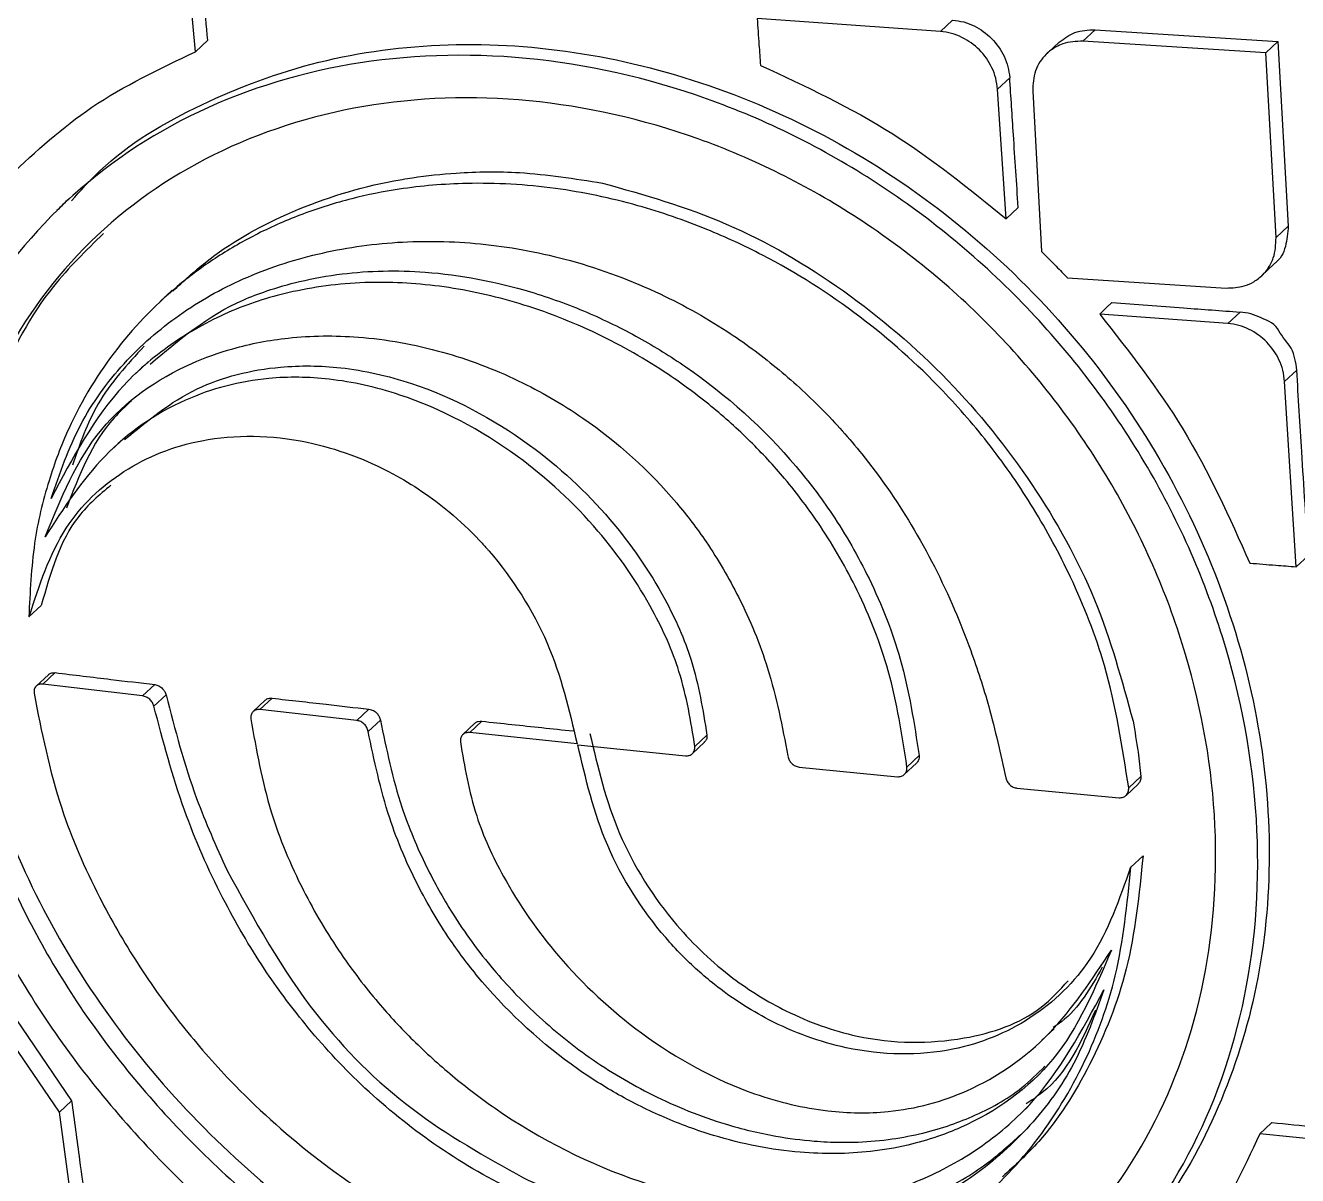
# Model space of a CAD drawing. Extents: x 0 to 84, y -21 to 126.
# Drawn here: x 69.622 to 70.73, y 63.594 to 64.596 of the extents above; entities that cross this region are included whole.
import ezdxf

# ---------------------------------------------------------------- set-up
doc = ezdxf.new("R2010")
doc.units = 0
doc.header["$MEASUREMENT"] = 0
doc.layers.add('1', color=4, linetype='Continuous')

# ---------------------------------------------------------------- blocks, each defined once
blk = doc.blocks.new('PRODIGY')
at = {"layer": '1', "color": 3, "linetype": 'Continuous', "lineweight": 25}
for p, q in [((69.77, 64.5732), (69.7636, 64.6415)), ((70.4187, 64.5908), (70.259, 64.6021)), ((70.4293, 64.6007), (70.4187, 64.5908)), ((70.5428, 64.5824), (70.5535, 64.5923)), ((70.5534, 64.5923), (70.7126, 64.582)), ((69.7806, 64.5831), (69.77, 64.5732)), ((70.5221, 64.5816), (70.5115, 64.5716)), ((70.702, 64.5721), (70.5428, 64.5823)), ((70.702, 64.5721), (70.7126, 64.582)), ((70.7126, 64.582), (70.7216, 64.4213)), ((70.711, 64.4113), (70.702, 64.5721)), ((70.4684, 64.5405), (70.479, 64.5505)), ((70.4758, 64.4277), (70.4684, 64.5405)), ((70.499, 64.5388), (70.5067, 64.3991)), ((70.4864, 64.4376), (70.4758, 64.4277)), ((70.711, 64.4113), (70.7216, 64.4213)), ((70.6984, 64.378), (70.7091, 64.388)), ((70.5293, 64.3761), (70.6676, 64.3673)), ((69.7497, 64.3654), (69.7392, 64.3555)), ((70.669, 64.3364), (70.5574, 64.3447)), ((70.669, 64.3364), (70.6796, 64.3464)), ((69.7288, 64.3031), (69.7182, 64.2932)), ((70.729, 64.2958), (70.7184, 64.2859)), ((70.7285, 64.1245), (70.7184, 64.2859)), ((69.7074, 64.2363), (69.6968, 64.2264)), ((70.7285, 64.1245), (70.7391, 64.1344)), ((69.6354, 64.0909), (69.6248, 64.0809)), ((69.6419, 64.0305), (69.6313, 64.0206)), ((69.6477, 64.0323), (69.6371, 64.0223)), ((69.7239, 64.012), (69.6371, 64.0223)), ((69.7345, 64.0219), (69.7239, 64.012)), ((69.7443, 64.0129), (69.7337, 64.003)), ((69.8307, 64.0083), (69.8201, 63.9984)), ((69.8366, 64.01), (69.826, 64.0001)), ((69.9105, 63.9906), (69.826, 64.0001)), ((69.921, 64.0005), (69.9105, 63.9906)), ((69.9309, 63.991), (69.9203, 63.9811)), ((70.0192, 63.99), (70.0087, 63.9801)), ((70.0133, 63.9882), (70.0027, 63.9783)), ((70.1022, 63.9702), (70.0087, 63.9801)), ((70.1028, 63.9695), (70.1966, 63.9598)), ((70.2025, 63.9617), (70.2131, 63.9716)), ((70.2153, 63.9779), (70.2048, 63.968)), ((70.4001, 63.96), (70.3895, 63.9501)), ((70.2956, 63.9501), (70.3812, 63.9416)), ((70.3872, 63.9436), (70.3978, 63.9535)), ((70.5803, 63.9253), (70.5909, 63.9352)), ((70.5932, 63.9419), (70.5826, 63.932)), ((70.4853, 63.9317), (70.5742, 63.9233)), ((70.5951, 63.8727), (70.5845, 63.8628)), ((69.5849, 63.7726), (69.662, 63.6593)), ((69.6515, 63.6493), (69.5743, 63.7626)), ((70.507, 63.7121), (70.5176, 63.722)), ((69.6514, 63.6493), (69.662, 63.6593)), ((69.6638, 63.5579), (69.6514, 63.6493)), ((70.4846, 63.6445), (70.4952, 63.6544)), ((70.7644, 63.6236), (70.6968, 63.6305))]:
    blk.add_line(p, q, dxfattribs=at)
at = {"layer": '1', "color": 3, "linetype": 'Continuous', "lineweight": 25, "flags": 128}
for points in [[(70.5574, 64.3447), (70.5634, 64.3504), (70.568, 64.3547)], [(70.7074, 63.6404), (70.7014, 63.6348), (70.6968, 63.6305)]]:
    blk.add_lwpolyline(points, dxfattribs=at)
at = {"layer": '1', "color": 3, "linetype": 'Continuous', "lineweight": 25}
for points, knots in [([(76.4184, 64.4977), (76.3717, 64.5759), (76.2851, 64.721), (76.1604, 64.9194), (76.0543, 65.0843), (75.966, 65.2181), (75.8196, 65.4363), (75.5242, 65.8597), (75.0715, 66.4544), (74.5211, 67.106), (73.9907, 67.6762), (73.4655, 68.1938), (72.9504, 68.6621), (72.5164, 69.0256), (72.1758, 69.2946), (71.9424, 69.4722), (71.7575, 69.6081), (71.612, 69.7125), (71.49, 69.7986), (71.3386, 69.9032), (71.1569, 70.0254), (70.9443, 70.1649), (70.7904, 70.2611), (70.7084, 70.3123)], [0, 0, 0, 0, 0.033201, 0.061621, 0.085456, 0.10469, 0.120112, 0.181265, 0.29293, 0.392547, 0.492182, 0.576755, 0.661373, 0.745916, 0.78311, 0.81961, 0.852831, 0.866767, 0.884899, 0.907265, 0.93387, 0.964717, 1, 1, 1, 1]), ([(70.6691, 70.2483), (70.8993, 70.1011), (71.359, 69.8072), (72.0199, 69.3243), (72.6581, 68.8124), (73.2712, 68.2696), (73.8256, 67.7305), (74.3252, 67.2022), (74.774, 66.6892), (75.2026, 66.1582), (75.6093, 65.6095), (75.9958, 65.0456), (76.233, 64.6567), (76.3516, 64.4622)], [0, 0, 0, 0, 0.100069, 0.199913, 0.299747, 0.399786, 0.499827, 0.583023, 0.66622, 0.749552, 0.833045, 0.916507, 1, 1, 1, 1]), ([(70.4546, 69.6267), (70.673, 69.4992), (71.1099, 69.2441), (71.7402, 68.8209), (72.346, 68.3663), (72.9225, 67.879), (73.4684, 67.3609), (73.9808, 66.809), (74.4608, 66.2256), (74.9073, 65.6136), (75.3232, 64.9787), (75.5713, 64.5382), (75.6953, 64.3179)], [0, 0, 0, 0, 0.100262, 0.200594, 0.300842, 0.400493, 0.499762, 0.599107, 0.699009, 0.799378, 0.89967, 1, 1, 1, 1]), ([(70.3344, 69.0546), (70.3484, 69.0464), (70.3851, 69.0249), (70.4521, 68.9858), (70.5298, 68.9404), (70.6059, 68.8956), (70.6706, 68.8568), (70.7316, 68.8193), (70.793, 68.7811), (70.904, 68.7112), (71.061, 68.6097), (71.3141, 68.4398), (71.6146, 68.2265), (71.9788, 67.9492), (72.3523, 67.6433), (72.7306, 67.3054), (73.1245, 66.9214), (73.5316, 66.4833), (73.9458, 65.9864), (74.2917, 65.5243), (74.5775, 65.1076), (74.7495, 64.8386), (74.8581, 64.6611), (74.9081, 64.578), (74.9577, 64.4942), (75.0052, 64.4126), (75.0534, 64.3285), (75.0996, 64.2455), (75.1317, 64.1878), (75.1465, 64.1612)], [0, 0, 0, 0, 0.007015, 0.018363, 0.033423, 0.04585, 0.056436, 0.065972, 0.076735, 0.087613, 0.12255, 0.157338, 0.219069, 0.281467, 0.354683, 0.42722, 0.500115, 0.591822, 0.685047, 0.779146, 0.840884, 0.903128, 0.916964, 0.930721, 0.945004, 0.958992, 0.971501, 0.986828, 1, 1, 1, 1]), ([(70.3254, 69.0395), (70.5257, 68.9216), (70.926, 68.6858), (71.5018, 68.2923), (72.0561, 67.8715), (72.5848, 67.4219), (73.0839, 66.943), (73.5534, 66.4358), (73.9936, 65.9006), (74.404, 65.3398), (74.7875, 64.7582), (75.0166, 64.3544), (75.1312, 64.1525)], [0, 0, 0, 0, 0.100345, 0.20059, 0.300906, 0.400755, 0.500092, 0.599382, 0.699069, 0.799349, 0.899659, 1, 1, 1, 1]), ([(70.1554, 68.2584), (70.37, 68.1251), (70.7992, 67.8586), (71.4099, 67.4087), (71.9927, 66.9239), (72.5421, 66.4011), (73.0549, 65.8428), (73.5291, 65.252), (73.9678, 64.6342), (74.2267, 64.201), (74.3562, 63.9844)], [0, 0, 0, 0, 0.125001, 0.250001, 0.375003, 0.499997, 0.624991, 0.749994, 0.874996, 1, 1, 1, 1]), ([(65.9062, 66.8263), (66.0398, 66.6902), (66.3114, 66.4135), (66.7112, 66.0071), (67.0952, 65.617), (67.4487, 65.2582), (67.7716, 64.9305), (68.0462, 64.6519), (68.2761, 64.4186), (68.4654, 64.2264), (68.6359, 64.0533), (68.7883, 63.8985), (68.9326, 63.7518), (69.0977, 63.5839), (69.2992, 63.3791), (69.5434, 63.1306), (69.8182, 62.8509), (70.1236, 62.5399), (70.4595, 62.1977), (70.8181, 61.8321), (71.1983, 61.4444), (71.5992, 61.0358), (72.0275, 60.5996), (72.4687, 60.1506), (72.7675, 59.8472), (72.9142, 59.6983)], [0, 0, 0, 0, 0.057228, 0.116342, 0.171086, 0.221472, 0.267495, 0.309155, 0.33883, 0.365816, 0.390114, 0.411724, 0.431001, 0.451886, 0.482371, 0.517227, 0.556456, 0.600057, 0.648032, 0.700383, 0.753757, 0.811031, 0.872192, 0.937257, 1, 1, 1, 1]), ([(69.7806, 64.5831), (69.7794, 64.5958), (69.7772, 64.6186), (69.7751, 64.6414), (69.7742, 64.6514)], [0, 0, 0, 0, 0.560008, 1, 1, 1, 1]), ([(70.259, 64.6021), (70.2596, 64.5945), (70.2605, 64.5809), (70.2615, 64.5673), (70.262, 64.5613)], [0, 0, 0, 0, 0.560006, 1, 1, 1, 1]), ([(70.4293, 64.6007), (70.4325, 64.6003), (70.4389, 64.5995), (70.4508, 64.5948), (70.464, 64.5854), (70.4733, 64.5721), (70.4778, 64.5601), (70.4786, 64.5537), (70.479, 64.5505)], [0, 0, 0, 0, 0.132308, 0.259827, 0.499548, 0.741766, 0.868998, 1, 1, 1, 1]), ([(70.4684, 64.5405), (70.468, 64.5437), (70.4672, 64.5501), (70.4627, 64.5621), (70.4534, 64.5755), (70.4402, 64.5848), (70.4283, 64.5895), (70.4219, 64.5903), (70.4187, 64.5908)], [0, 0, 0, 0, 0.13123, 0.258457, 0.499952, 0.739678, 0.867369, 1, 1, 1, 1]), ([(70.5222, 64.5814), (70.5265, 64.5848), (70.5353, 64.5916), (70.5473, 64.5921), (70.5534, 64.5923)], [0, 0, 0, 0, 0.4849049, 1, 1, 1, 1]), ([(69.6618, 64.4432), (69.6698, 64.4522), (69.701, 64.4869), (69.7736, 64.5296), (69.8758, 64.5679), (69.9889, 64.583), (70.1069, 64.5752), (70.2252, 64.5448), (70.3388, 64.4924), (70.4433, 64.4199), (70.5344, 64.33), (70.609, 64.2262), (70.664, 64.1124), (70.6976, 63.9932), (70.7087, 63.8735), (70.6975, 63.758), (70.6637, 63.6521), (70.614, 63.5625), (70.568, 63.5184), (70.5469, 63.4983)], [0, 0, 0, 0, 0.021645, 0.083552, 0.145098, 0.206989, 0.268698, 0.330404, 0.392283, 0.453835, 0.515753, 0.577357, 0.639149, 0.70099, 0.762618, 0.824525, 0.88606, 0.947947, 1, 1, 1, 1]), ([(70.5428, 64.5824), (70.5368, 64.5821), (70.5285, 64.5817), (70.5179, 64.5769), (70.5088, 64.57), (70.5001, 64.5571), (70.4993, 64.5449), (70.499, 64.5388)], [0, 0, 0, 0, 0.24983, 0.34201, 0.500569, 0.75024, 1, 1, 1, 1]), ([(70.0077, 63.4239), (69.9588, 63.4478), (69.861, 63.4956), (69.7313, 63.6084), (69.6251, 63.7419), (69.5506, 63.8909), (69.5137, 64.0449), (69.5174, 64.1941), (69.5622, 64.329), (69.645, 64.441), (69.7607, 64.5229), (69.9016, 64.5686), (70.0574, 64.5742), (70.2163, 64.5387), (70.3668, 64.4642), (70.4983, 64.355), (70.6021, 64.2188), (70.6707, 64.0647), (70.7005, 63.9039), (70.6901, 63.7479), (70.6403, 63.608), (70.5555, 63.4942), (70.4415, 63.4142), (70.3063, 63.3744), (70.158, 63.3736), (70.0578, 63.4071), (70.0077, 63.4239)], [0, 0, 0, 0, 0.041607, 0.083242, 0.124868, 0.166463, 0.208051, 0.249701, 0.291426, 0.333201, 0.374969, 0.4167, 0.458391, 0.500024, 0.541607, 0.583193, 0.624799, 0.666416, 0.708056, 0.749714, 0.791382, 0.833125, 0.87494, 0.916727, 0.958401, 1, 1, 1, 1]), ([(69.6082, 64.4653), (69.6311, 64.4863), (69.6786, 64.5299), (69.7388, 64.5584), (69.77, 64.5732)], [0, 0, 0, 0, 0.481, 1, 1, 1, 1]), ([(70.262, 64.5613), (70.3012, 64.543), (70.3773, 64.5076), (70.4437, 64.4537), (70.4758, 64.4277)], [0, 0, 0, 0, 0.516289, 1, 1, 1, 1]), ([(70.4864, 64.4376), (70.485, 64.4587), (70.4825, 64.4963), (70.4801, 64.5339), (70.479, 64.5505)], [0, 0, 0, 0, 0.5600083, 1, 1, 1, 1]), ([(70.0131, 63.4569), (69.9671, 63.4793), (69.8752, 63.5241), (69.7533, 63.6299), (69.6537, 63.7553), (69.584, 63.8953), (69.5495, 64.04), (69.5533, 64.1802), (69.5956, 64.3069), (69.6733, 64.4122), (69.7819, 64.4889), (69.914, 64.5317), (70.0599, 64.5368), (70.2088, 64.5034), (70.35, 64.4333), (70.4734, 64.3308), (70.5708, 64.203), (70.6354, 64.0585), (70.6635, 63.9077), (70.6539, 63.7615), (70.6074, 63.6303), (70.5277, 63.5237), (70.4207, 63.4484), (70.2936, 63.4109), (70.1542, 63.4099), (70.0601, 63.4412), (70.0131, 63.4569)], [0, 0, 0, 0, 0.0416097, 0.0832715, 0.1249233, 0.1665136, 0.2080781, 0.2497103, 0.2914464, 0.3332398, 0.3750132, 0.4167298, 0.4584061, 0.5000354, 0.541625, 0.5832173, 0.6248278, 0.6664524, 0.7080962, 0.7497461, 0.7913984, 0.8331403, 0.8749695, 0.9167624, 0.9584213, 1, 1, 1, 1]), ([(69.7503, 64.3647), (69.7595, 64.3732), (69.7884, 64.4001), (69.85, 64.4349), (69.9081, 64.454), (69.9432, 64.4608), (69.9505, 64.4621), (69.9684, 64.465), (70.0021, 64.4685), (70.0572, 64.4693), (70.1001, 64.4626), (70.1243, 64.4588)], [0, 0, 0, 0, 0.100586, 0.31522, 0.549276, 0.563188, 0.58141, 0.60394, 0.697328, 0.829374, 1, 1, 1, 1]), ([(70.5826, 63.932), (70.5771, 63.9676), (70.5676, 64.0297), (70.5355, 64.1113), (70.5012, 64.1752), (70.4636, 64.2296), (70.4142, 64.2871), (70.3486, 64.3454), (70.2778, 64.3904), (70.2121, 64.4207), (70.1518, 64.4415), (70.0813, 64.4562), (70.0113, 64.4601), (69.9523, 64.4551), (69.9046, 64.4455), (69.8634, 64.4326), (69.8243, 64.4155), (69.789, 64.3953), (69.7461, 64.3641), (69.6992, 64.3162), (69.6627, 64.2562), (69.6407, 64.1979), (69.6277, 64.1433), (69.6258, 64.1025), (69.6248, 64.0809)], [0, 0, 0, 0, 0.071765, 0.125006, 0.168289, 0.20998, 0.250057, 0.311062, 0.374942, 0.409259, 0.450925, 0.499892, 0.55297, 0.594622, 0.624815, 0.657688, 0.689468, 0.720167, 0.749798, 0.811119, 0.874697, 0.911517, 0.953227, 1, 1, 1, 1]), ([(70.1243, 64.4588), (70.1606, 64.4485), (70.2332, 64.428), (70.336, 64.3677), (70.4269, 64.2903), (70.5009, 64.1981), (70.5573, 64.0968), (70.5767, 64.0256), (70.5864, 63.9901)], [0, 0, 0, 0, 0.169305, 0.338556, 0.507999, 0.672476, 0.836535, 1, 1, 1, 1]), ([(69.6598, 64.4452), (69.658, 64.4435), (69.6545, 64.44), (69.651, 64.4365), (69.6492, 64.4348)], [0, 0, 0, 0, 0.499957, 1, 1, 1, 1]), ([(69.6897, 64.4148), (69.6745, 64.3999), (69.6361, 64.3624), (69.5953, 64.2854), (69.5669, 64.1899), (69.5609, 64.086), (69.5762, 63.9785), (69.6127, 63.871), (69.6677, 63.7676), (69.7396, 63.672), (69.825, 63.5877), (69.9209, 63.5164), (69.9901, 63.4839), (70.0247, 63.4677)], [0, 0, 0, 0, 0.06129, 0.155001, 0.249105, 0.342633, 0.436703, 0.530481, 0.62426, 0.718007, 0.811872, 0.906033, 1, 1, 1, 1]), ([(70.6676, 64.3673), (70.6729, 64.3675), (70.6814, 64.3678), (70.692, 64.3727), (70.701, 64.3796), (70.7062, 64.3874), (70.7104, 64.3983), (70.7107, 64.4052), (70.711, 64.4113)], [0, 0, 0, 0, 0.219598, 0.352491, 0.500532, 0.720247, 0.7504, 1, 1, 1, 1]), ([(70.7216, 64.4213), (70.7211, 64.4153), (70.7202, 64.4033), (70.7145, 64.3917), (70.7093, 64.3885), (70.7089, 64.3882)], [0, 0, 0, 0, 0.480077, 0.960177, 1, 1, 1, 1]), ([(69.6443, 64.1841), (69.6518, 64.206), (69.6666, 64.2491), (69.7057, 64.3027), (69.7541, 64.3452), (69.8112, 64.3774), (69.8753, 64.3987), (69.9452, 64.4091), (70.018, 64.4077), (70.094, 64.3942), (70.1667, 64.368), (70.2282, 64.3342), (70.2762, 64.2989), (70.3156, 64.2629), (70.356, 64.2177), (70.3963, 64.1594), (70.426, 64.1009), (70.447, 64.0474), (70.4628, 63.9986), (70.471, 63.9614), (70.4756, 63.9407)], [0, 0, 0, 0, 0.065195, 0.128363, 0.190127, 0.250499, 0.313175, 0.375746, 0.438233, 0.500702, 0.568919, 0.62554, 0.667533, 0.70929, 0.750539, 0.809495, 0.875553, 0.906193, 0.947653, 1, 1, 1, 1]), ([(70.5067, 64.3991), (70.511, 64.3949), (70.5186, 64.3873), (70.5261, 64.3795), (70.5293, 64.3761)], [0, 0, 0, 0, 0.55988, 1, 1, 1, 1]), ([(69.7304, 64.301), (69.7556, 64.3222), (69.7862, 64.348), (69.8341, 64.3658), (69.8627, 64.3741), (69.9081, 64.3822), (69.9755, 64.3836), (70.048, 64.3699), (70.1102, 64.3474), (70.1555, 64.3252), (70.2199, 64.2854), (70.2782, 64.2331), (70.3278, 64.1673), (70.3598, 64.1112), (70.3878, 64.0402), (70.3958, 63.9881), (70.4001, 63.96)], [0, 0, 0, 0, 0.123426, 0.150201, 0.185817, 0.230245, 0.313044, 0.415583, 0.471326, 0.524357, 0.574327, 0.707263, 0.760834, 0.827731, 0.907225, 1, 1, 1, 1]), ([(70.3895, 63.9501), (70.3852, 63.9781), (70.3773, 64.0301), (70.3494, 64.1009), (70.3176, 64.1568), (70.2853, 64.1998), (70.2531, 64.2346), (70.2193, 64.265), (70.1753, 64.2977), (70.1195, 64.3295), (70.0533, 64.3552), (69.9863, 64.37), (69.9196, 64.3741), (69.8572, 64.3666), (69.7997, 64.3486), (69.75, 64.3211), (69.6902, 64.2714), (69.6628, 64.2192), (69.6443, 64.1841)], [0, 0, 0, 0, 0.079212, 0.147069, 0.204154, 0.249842, 0.288686, 0.328779, 0.369752, 0.433603, 0.500202, 0.562695, 0.62519, 0.692363, 0.749977, 0.810913, 0.872907, 1, 1, 1, 1]), ([(70.5574, 64.3447), (70.5829, 64.3121), (70.6357, 64.2446), (70.6703, 64.1676), (70.6881, 64.1277)], [0, 0, 0, 0, 0.483352, 1, 1, 1, 1]), ([(70.568, 64.3547), (70.5888, 64.3531), (70.626, 64.3503), (70.6632, 64.3476), (70.6796, 64.3464)], [0, 0, 0, 0, 0.560008, 1, 1, 1, 1]), ([(70.729, 64.2958), (70.7286, 64.2991), (70.7278, 64.3055), (70.7237, 64.3179), (70.7162, 64.3246), (70.7106, 64.3358), (70.7006, 64.3402), (70.6891, 64.3452), (70.6828, 64.346), (70.6796, 64.3464)], [0, 0, 0, 0, 0.132809, 0.2605, 0.499591, 0.499658, 0.742392, 0.869453, 1, 1, 1, 1]), ([(70.7184, 64.2859), (70.718, 64.2891), (70.7172, 64.2956), (70.7127, 64.3077), (70.7035, 64.321), (70.6904, 64.3305), (70.6785, 64.3352), (70.6722, 64.336), (70.669, 64.3364)], [0, 0, 0, 0, 0.133124, 0.260969, 0.500012, 0.742102, 0.869191, 1, 1, 1, 1]), ([(69.639, 64.1506), (69.6526, 64.184), (69.6787, 64.2481), (69.7466, 64.2953), (69.8051, 64.3164), (69.8536, 64.3257), (69.9151, 64.3264), (69.9832, 64.3143), (70.0495, 64.2894), (70.1207, 64.2483), (70.176, 64.1985), (70.2179, 64.1429), (70.246, 64.095), (70.2719, 64.0322), (70.2809, 63.9852), (70.2858, 63.9597)], [0, 0, 0, 0, 0.1297548, 0.2495365, 0.2946563, 0.3515773, 0.4199052, 0.5000334, 0.5733087, 0.6393583, 0.7496556, 0.7922676, 0.8482924, 0.9172415, 1, 1, 1, 1]), ([(69.7252, 64.3167), (69.7106, 64.3008), (69.6829, 64.2708), (69.6692, 64.2314), (69.6628, 64.2129)], [0, 0, 0, 0, 0.530669, 1, 1, 1, 1]), ([(70.2048, 63.968), (70.2013, 63.9899), (70.1948, 64.0301), (70.166, 64.0945), (70.1206, 64.1606), (70.0467, 64.2288), (69.9637, 64.2728), (69.8888, 64.2896), (69.8244, 64.2905), (69.7544, 64.2718), (69.6862, 64.2239), (69.6549, 64.1753), (69.639, 64.1506)], [0, 0, 0, 0, 0.082733, 0.151848, 0.250466, 0.361893, 0.499976, 0.578833, 0.647005, 0.749792, 0.872792, 1, 1, 1, 1]), ([(69.7081, 64.2353), (69.728, 64.2517), (69.7663, 64.2833), (69.8347, 64.3002), (69.8989, 64.2996), (69.974, 64.2828), (70.0571, 64.2389), (70.1311, 64.1706), (70.1765, 64.1045), (70.2054, 64.04), (70.2118, 63.9998), (70.2153, 63.9779)], [0, 0, 0, 0, 0.128792, 0.248372, 0.327537, 0.419052, 0.579686, 0.709086, 0.823633, 0.903907, 1, 1, 1, 1]), ([(70.7391, 64.1344), (70.7371, 64.1645), (70.7337, 64.2183), (70.7304, 64.2721), (70.729, 64.2958)], [0, 0, 0, 0, 0.560007, 1, 1, 1, 1]), ([(69.7142, 64.2691), (69.709, 64.2643), (69.6821, 64.2395), (69.6685, 64.2041), (69.6575, 64.1756)], [0, 0, 0, 0, 0.19599, 1, 1, 1, 1]), ([(69.6251, 64.0809), (69.6338, 64.1081), (69.6499, 64.1585), (69.7049, 64.2112), (69.7775, 64.2403), (69.8613, 64.2391), (69.9361, 64.2118), (69.9855, 64.1783), (70.0111, 64.1542), (70.0218, 64.1425), (70.0246, 64.1393), (70.0254, 64.1385), (70.0462, 64.114), (70.0816, 64.0589), (70.0953, 63.9998), (70.1022, 63.9702)], [0, 0, 0, 0, 0.134298, 0.249139, 0.364311, 0.49876, 0.607402, 0.685674, 0.73276, 0.744882, 0.748076, 0.749213, 0.74935, 0.874265, 1, 1, 1, 1]), ([(69.6962, 64.1956), (69.6862, 64.1871), (69.6551, 64.1604), (69.6435, 64.1189), (69.6356, 64.0908)], [0, 0, 0, 0, 0.320827, 1, 1, 1, 1]), ([(70.6881, 64.1277), (70.6957, 64.1271), (70.7091, 64.126), (70.7226, 64.125), (70.7285, 64.1245)], [0, 0, 0, 0, 0.560021, 1, 1, 1, 1]), ([(69.642, 64.0305), (69.6421, 64.0306), (69.6426, 64.0315), (69.6447, 64.0323), (69.6467, 64.0323), (69.6477, 64.0323)], [0, 0, 0, 0, 0.072474, 0.535545, 1, 1, 1, 1]), ([(69.6477, 64.0323), (69.6639, 64.0303), (69.6928, 64.0268), (69.7218, 64.0234), (69.7345, 64.0219)], [0, 0, 0, 0, 0.560008, 1, 1, 1, 1]), ([(69.6371, 64.0223), (69.636, 64.0224), (69.6336, 64.0224), (69.6309, 64.0206), (69.6292, 64.0178), (69.6293, 64.0155), (69.6293, 64.0143)], [0, 0, 0, 0, 0.250629, 0.500495, 0.750402, 1, 1, 1, 1]), ([(69.6293, 64.0143), (69.6359, 63.9808), (69.6477, 63.9209), (69.6822, 63.8418), (69.7184, 63.7786), (69.757, 63.725), (69.8069, 63.6678), (69.8721, 63.6089), (69.9422, 63.5621), (70.0067, 63.5296), (70.065, 63.5073), (70.1281, 63.4915), (70.1881, 63.485), (70.2373, 63.4859), (70.273, 63.4901), (70.3039, 63.4962), (70.3337, 63.5045), (70.3653, 63.5167), (70.3943, 63.5311), (70.4207, 63.5473), (70.4583, 63.5751), (70.5033, 63.621), (70.5454, 63.6902), (70.5754, 63.7711), (70.5813, 63.8307), (70.5845, 63.8628)], [0, 0, 0, 0, 0.0698198, 0.1250184, 0.1680812, 0.2097552, 0.2500691, 0.3111706, 0.3749522, 0.4110505, 0.452572, 0.4999029, 0.5447517, 0.5805629, 0.6072529, 0.6248726, 0.6517489, 0.6777155, 0.7027424, 0.726805, 0.7498893, 0.8117385, 0.8747937, 0.9325963, 1, 1, 1, 1]), ([(69.7345, 64.0219), (69.7357, 64.0216), (69.7382, 64.021), (69.7412, 64.0186), (69.7433, 64.0158), (69.7439, 64.0139), (69.7443, 64.0129)], [0, 0, 0, 0, 0.279457, 0.558949, 0.779095, 1, 1, 1, 1]), ([(69.7443, 64.0129), (69.7521, 63.9827), (69.7654, 63.9312), (69.7879, 63.8811), (69.7972, 63.8604)], [0, 0, 0, 0, 0.58668, 1, 1, 1, 1]), ([(69.7337, 64.003), (69.7333, 64.0041), (69.7326, 64.0063), (69.7302, 64.0092), (69.7272, 64.0113), (69.725, 64.0117), (69.7239, 64.012)], [0, 0, 0, 0, 0.253071, 0.503626, 0.752581, 1, 1, 1, 1]), ([(70.5611, 63.7561), (70.5532, 63.7342), (70.5376, 63.6906), (70.4982, 63.6363), (70.4496, 63.5928), (70.3925, 63.5608), (70.3293, 63.5405), (70.2393, 63.5293), (70.1405, 63.5421), (70.0433, 63.5805), (69.9737, 63.6222), (69.9143, 63.6712), (69.8669, 63.7225), (69.8266, 63.7771), (69.7904, 63.8393), (69.7566, 63.9162), (69.7417, 63.9727), (69.7337, 64.003)], [0, 0, 0, 0, 0.063374, 0.126016, 0.188529, 0.250441, 0.313234, 0.375704, 0.500276, 0.569245, 0.633507, 0.694135, 0.750209, 0.796792, 0.853759, 0.9215, 1, 1, 1, 1]), ([(69.8308, 64.0082), (69.8309, 64.0083), (69.8315, 64.0092), (69.8335, 64.01), (69.8356, 64.01), (69.8366, 64.01)], [0, 0, 0, 0, 0.074585, 0.53644, 1, 1, 1, 1]), ([(69.8366, 64.01), (69.8523, 64.0083), (69.8804, 64.0051), (69.9086, 64.0019), (69.921, 64.0005)], [0, 0, 0, 0, 0.559999, 1, 1, 1, 1]), ([(69.826, 64.0001), (69.8248, 64.0001), (69.8225, 64.0001), (69.8198, 63.9983), (69.818, 63.9955), (69.8181, 63.9932), (69.8181, 63.992)], [0, 0, 0, 0, 0.25055, 0.500505, 0.750301, 1, 1, 1, 1]), ([(69.8181, 63.992), (69.8229, 63.9649), (69.8319, 63.9145), (69.8607, 63.8454), (69.8935, 63.79), (69.9266, 63.7466), (69.9594, 63.7113), (69.9935, 63.6804), (70.0566, 63.6324), (70.1344, 63.5932), (70.2207, 63.5716), (70.286, 63.5658), (70.347, 63.5721), (70.4038, 63.5894), (70.4534, 63.6169), (70.5132, 63.6671), (70.542, 63.7205), (70.5611, 63.7561)], [0, 0, 0, 0, 0.0783403, 0.1457764, 0.2031058, 0.2499691, 0.2894398, 0.3299489, 0.3712793, 0.4999908, 0.5625452, 0.625022, 0.6931389, 0.7498737, 0.8122089, 0.8747125, 1, 1, 1, 1]), ([(69.9203, 63.9811), (69.92, 63.9822), (69.9194, 63.9846), (69.917, 63.9876), (69.9139, 63.9899), (69.9116, 63.9904), (69.9105, 63.9906)], [0, 0, 0, 0, 0.250584, 0.500507, 0.750229, 1, 1, 1, 1]), ([(69.921, 64.0005), (69.9223, 64.0002), (69.9249, 63.9996), (69.928, 63.997), (69.9301, 63.994), (69.9306, 63.992), (69.9309, 63.991)], [0, 0, 0, 0, 0.279198, 0.558783, 0.778927, 1, 1, 1, 1]), ([(69.9309, 63.991), (69.9362, 63.9656), (69.9451, 63.9224), (69.9687, 63.8661), (69.9952, 63.8184), (70.027, 63.7747), (70.0674, 63.7325), (70.1137, 63.6949), (70.1692, 63.662), (70.2244, 63.6399), (70.2718, 63.6285), (70.3052, 63.6242), (70.3278, 63.6231), (70.3493, 63.6233), (70.3726, 63.6251), (70.3998, 63.63), (70.4243, 63.6368), (70.4549, 63.6488), (70.4848, 63.6648), (70.5031, 63.683), (70.5096, 63.6894)], [0, 0, 0, 0, 0.098605, 0.167397, 0.222903, 0.295443, 0.35894, 0.429651, 0.507316, 0.592068, 0.650161, 0.69438, 0.724516, 0.740623, 0.781614, 0.820072, 0.855825, 0.888774, 0.960721, 1, 1, 1, 1]), ([(70.0134, 63.9881), (70.0135, 63.9883), (70.0141, 63.9892), (70.0162, 63.99), (70.0182, 63.99), (70.0192, 63.99)], [0, 0, 0, 0, 0.088073, 0.543136, 1, 1, 1, 1]), ([(70.0192, 63.99), (70.0367, 63.9881), (70.0632, 63.9853), (70.0897, 63.9825), (70.0988, 63.9815)], [0, 0, 0, 0, 0.657978, 1, 1, 1, 1]), ([(70.5864, 63.9901), (70.5879, 63.9811), (70.5908, 63.965), (70.5925, 63.9489), (70.5932, 63.9419)], [0, 0, 0, 0, 0.560031, 1, 1, 1, 1]), ([(70.5675, 63.7906), (70.5532, 63.7567), (70.525, 63.6906), (70.461, 63.6455), (70.4147, 63.6273), (70.3886, 63.6198), (70.3491, 63.6131), (70.2925, 63.6126), (70.2315, 63.6244), (70.1786, 63.6439), (70.1389, 63.6635), (70.0831, 63.6986), (70.0332, 63.7441), (69.9904, 63.8), (69.9619, 63.8475), (69.9352, 63.9096), (69.9256, 63.9558), (69.9203, 63.9811)], [0, 0, 0, 0, 0.12746, 0.2495, 0.275267, 0.307517, 0.346176, 0.415837, 0.499989, 0.548295, 0.594047, 0.637018, 0.749671, 0.792361, 0.84838, 0.917299, 1, 1, 1, 1]), ([(70.0087, 63.9801), (70.0075, 63.9801), (70.0052, 63.9801), (70.0024, 63.9783), (70.0007, 63.9756), (70.0006, 63.9732), (70.0006, 63.9721)], [0, 0, 0, 0, 0.250598, 0.500431, 0.750252, 1, 1, 1, 1]), ([(70.1134, 63.9794), (70.1203, 63.95), (70.134, 63.8914), (70.1807, 63.8172), (70.2337, 63.7669), (70.2876, 63.7337), (70.3568, 63.709), (70.4352, 63.7087), (70.4987, 63.73), (70.5224, 63.7558), (70.5299, 63.7639)], [0, 0, 0, 0, 0.155901, 0.31078, 0.420415, 0.510548, 0.623579, 0.794729, 0.935556, 1, 1, 1, 1]), ([(70.0006, 63.9721), (70.0042, 63.9505), (70.011, 63.9107), (70.0402, 63.8467), (70.0866, 63.78), (70.1603, 63.7114), (70.2431, 63.6664), (70.3173, 63.6488), (70.3809, 63.648), (70.4494, 63.6665), (70.5177, 63.7147), (70.5508, 63.7651), (70.5675, 63.7906)], [0, 0, 0, 0, 0.082276, 0.1514952, 0.2503324, 0.3653586, 0.4998116, 0.582327, 0.6516169, 0.7496653, 0.8733726, 1, 1, 1, 1]), ([(70.5843, 63.8629), (70.5746, 63.8351), (70.5563, 63.7825), (70.4998, 63.7281), (70.4264, 63.698), (70.3452, 63.6991), (70.2737, 63.725), (70.2261, 63.7558), (70.1972, 63.7818), (70.1624, 63.8198), (70.1234, 63.8808), (70.1097, 63.9399), (70.1028, 63.9695)], [0, 0, 0, 0, 0.132035, 0.249115, 0.361944, 0.498693, 0.597234, 0.672135, 0.722671, 0.749381, 0.874278, 1, 1, 1, 1]), ([(70.1966, 63.9598), (70.1977, 63.9598), (70.2001, 63.9599), (70.2029, 63.9617), (70.2047, 63.9644), (70.2047, 63.9668), (70.2048, 63.968)], [0, 0, 0, 0, 0.250618, 0.500468, 0.750247, 1, 1, 1, 1]), ([(70.2153, 63.9779), (70.2153, 63.9765), (70.2153, 63.9741), (70.2137, 63.9724), (70.213, 63.9716)], [0, 0, 0, 0, 0.540944, 1, 1, 1, 1]), ([(70.2857, 63.9596), (70.286, 63.9585), (70.2867, 63.9561), (70.289, 63.9531), (70.2921, 63.9508), (70.2944, 63.9503), (70.2956, 63.9501)], [0, 0, 0, 0, 0.2506829, 0.5004682, 0.7502712, 1, 1, 1, 1]), ([(70.4001, 63.96), (70.4001, 63.9587), (70.4, 63.9561), (70.3985, 63.9543), (70.3977, 63.9535)], [0, 0, 0, 0, 0.5337503, 1, 1, 1, 1]), ([(70.3812, 63.9416), (70.3824, 63.9417), (70.3848, 63.9417), (70.3876, 63.9436), (70.3895, 63.9465), (70.3895, 63.9489), (70.3895, 63.9501)], [0, 0, 0, 0, 0.250533, 0.500508, 0.750363, 1, 1, 1, 1]), ([(70.4756, 63.9407), (70.4759, 63.9396), (70.4766, 63.9373), (70.479, 63.9345), (70.482, 63.9324), (70.4842, 63.9319), (70.4853, 63.9317)], [0, 0, 0, 0, 0.250697, 0.500423, 0.750177, 1, 1, 1, 1]), ([(70.5932, 63.9419), (70.5932, 63.9405), (70.5932, 63.9379), (70.5916, 63.9361), (70.5908, 63.9353)], [0, 0, 0, 0, 0.532689, 1, 1, 1, 1]), ([(70.5742, 63.9233), (70.5754, 63.9234), (70.5779, 63.9234), (70.5807, 63.9254), (70.5826, 63.9283), (70.5826, 63.9307), (70.5826, 63.932)], [0, 0, 0, 0, 0.2504853, 0.5004565, 0.7502701, 1, 1, 1, 1]), ([(70.5951, 63.8727), (70.5917, 63.8393), (70.5851, 63.7745), (70.5515, 63.6914), (70.5138, 63.6307), (70.4836, 63.6031), (70.4728, 63.5932)], [0, 0, 0, 0, 0.304595, 0.588767, 0.852629, 1, 1, 1, 1]), ([(69.7972, 63.8604), (69.821, 63.817), (69.8633, 63.7399), (69.9559, 63.6479), (70.0224, 63.6107), (70.0556, 63.5921)], [0, 0, 0, 0, 0.39132, 0.696051, 1, 1, 1, 1]), ([(70.5596, 63.7757), (70.5495, 63.7579), (70.5379, 63.7373), (70.5192, 63.7248), (70.5167, 63.7231)], [0, 0, 0, 0, 0.868846, 1, 1, 1, 1]), ([(70.5538, 63.7384), (70.5414, 63.711), (70.5265, 63.6782), (70.4981, 63.6599), (70.4934, 63.6568)], [0, 0, 0, 0, 0.832175, 1, 1, 1, 1]), ([(69.662, 63.6593), (69.6643, 63.6422), (69.6684, 63.6116), (69.6726, 63.581), (69.6744, 63.5676)], [0, 0, 0, 0, 0.560004, 1, 1, 1, 1]), ([(70.7074, 63.6404), (70.72, 63.6391), (70.7425, 63.6368), (70.765, 63.6346), (70.7749, 63.6336)], [0, 0, 0, 0, 0.559997, 1, 1, 1, 1]), ([(70.0556, 63.5921), (70.077, 63.5827), (70.1297, 63.5595), (70.2057, 63.5444), (70.2759, 63.5427), (70.3271, 63.549), (70.3731, 63.5605), (70.4166, 63.5781), (70.4569, 63.6013), (70.479, 63.6212), (70.4888, 63.6301)], [0, 0, 0, 0, 0.137371, 0.339842, 0.474991, 0.588131, 0.680548, 0.795138, 0.908876, 1, 1, 1, 1]), ([(70.6968, 63.6305), (70.6821, 63.5991), (70.6537, 63.5385), (70.6105, 63.4907), (70.5897, 63.4677)], [0, 0, 0, 0, 0.5187331, 1, 1, 1, 1])]:
    blk.add_open_spline(points, degree=3, knots=knots, dxfattribs=at)

msp = doc.modelspace()

# ---------------------------------------------------------------- block references
at = {"layer": '1'}
msp.add_blockref('PRODIGY', (0, 0), dxfattribs=at)

doc.saveas('drawing.dxf')
